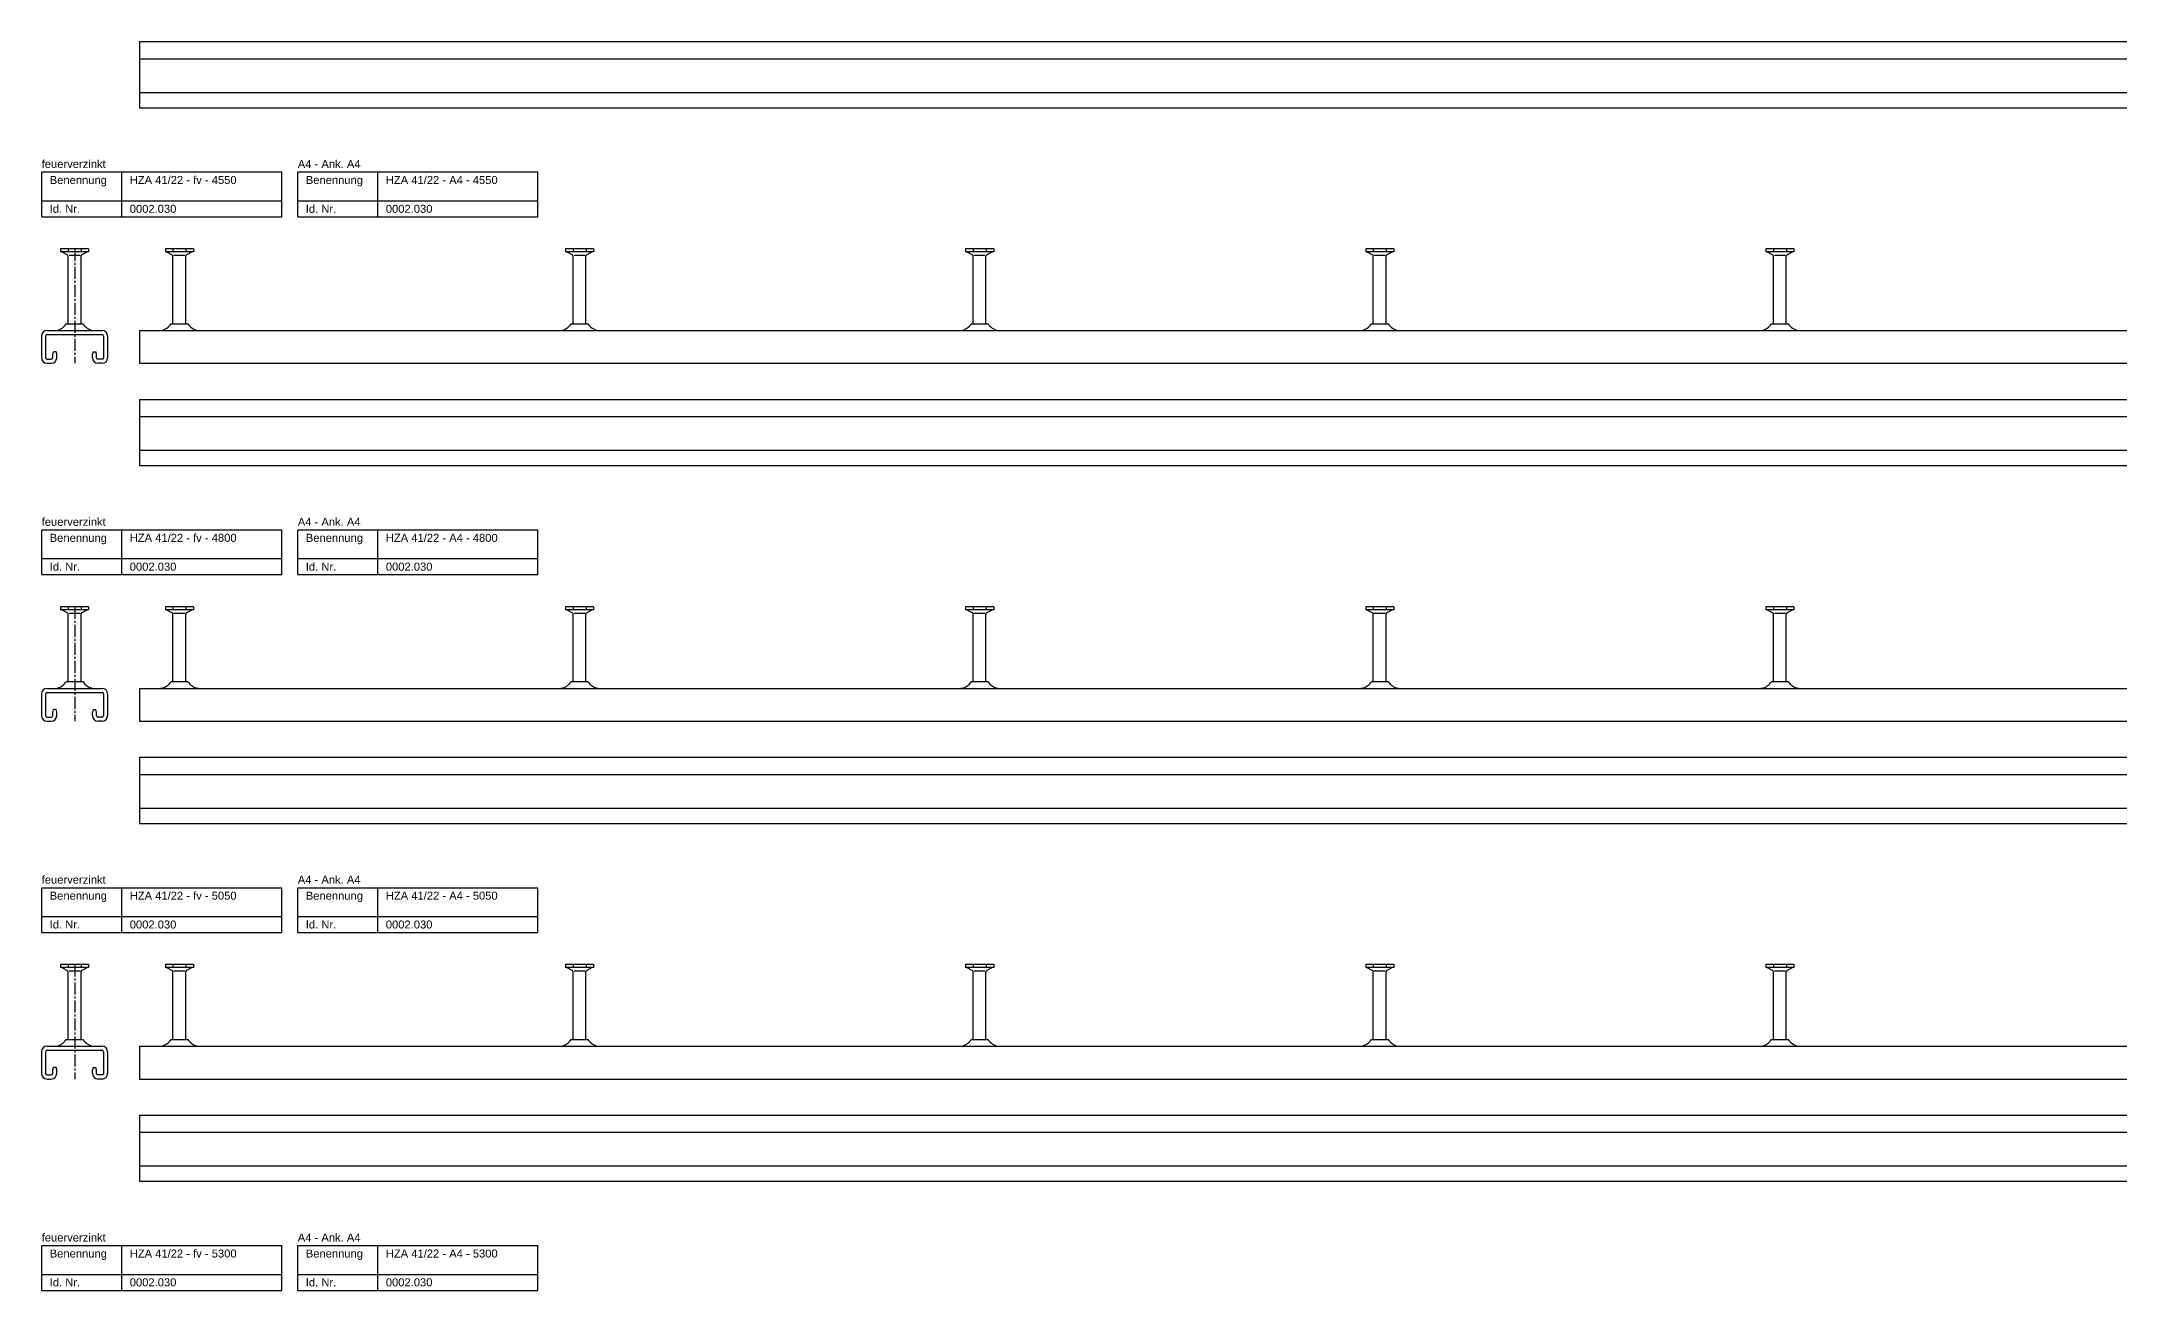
# Model space of a CAD drawing. Header units: millimetres. Extents: x -218 to 5913, y -3930 to 2743.
# Drawn here: x -218 to 1080, y -3104 to -2324 of the extents above; entities that cross this region are included whole.
import ezdxf

# ---------------------------------------------------------------- set-up
doc = ezdxf.new("R2010")
doc.units = ezdxf.units.MM
doc.header["$LTSCALE"] = 10
doc.linetypes.add('MITTE2', pattern=[1.125, 0.75, -0.125, 0.125, -0.125])
doc.layers.add('HALFEN', color=2, linetype='CONTINUOUS')
doc.styles.add('ARIAL50', font='ARIAL.TTF', dxfattribs={"height": 5})

msp = doc.modelspace()

# ---------------------------------------------------------------- linework, layer by layer
at = {"layer": 'HALFEN'}
for p, q in [((-156.8, -2323.7), (4143.2, -2323.7)), ((-156.8, -2323.7), (-156.8, -2365.1)), ((-156.8, -2334.5), (4143.2, -2334.5)), ((-156.8, -2355.5), (4143.2, -2355.5)), ((-156.8, -2365.1), (4143.2, -2365.1)), ((-217.8, -2405.2), (-67.8, -2405.2)), ((-217.8, -2433.2), (-217.8, -2405.2)), ((-167.8, -2433.2), (-167.8, -2405.2)), ((-67.8, -2433.2), (-67.8, -2405.2)), ((-57.8, -2405.2), (92.2, -2405.2)), ((-57.8, -2433.2), (-57.8, -2405.2)), ((-7.8, -2433.2), (-7.8, -2405.2)), ((92.2, -2433.2), (92.2, -2405.2)), ((-217.8, -2423.2), (-67.8, -2423.2)), ((-57.8, -2423.2), (92.2, -2423.2)), ((-217.8, -2433.2), (-67.8, -2433.2)), ((-57.8, -2433.2), (92.2, -2433.2)), ((-188.5, -2453.2), (-206, -2453.2)), ((-206, -2453.2), (-206, -2455.1)), ((-201.3, -2453.5), (-201.3, -2454.9)), ((-193.2, -2453.5), (-193.2, -2454.9)), ((-188.5, -2453.2), (-188.5, -2455.1)), ((-123, -2453.2), (-140.5, -2453.2)), ((-140.5, -2453.2), (-140.5, -2455.1)), ((-135.8, -2453.5), (-135.8, -2454.9)), ((-127.7, -2453.5), (-127.7, -2454.9)), ((-123, -2453.2), (-123, -2455.1)), ((127, -2453.2), (109.5, -2453.2)), ((109.5, -2453.2), (109.5, -2455.1)), ((114.2, -2453.5), (114.2, -2454.9)), ((122.3, -2453.5), (122.3, -2454.9)), ((127, -2453.2), (127, -2455.1)), ((377, -2453.2), (359.5, -2453.2)), ((359.5, -2453.2), (359.5, -2455.1)), ((364.2, -2453.5), (364.2, -2454.9)), ((372.3, -2453.5), (372.3, -2454.9)), ((377, -2453.2), (377, -2455.1)), ((627, -2453.2), (609.5, -2453.2)), ((609.5, -2453.2), (609.5, -2455.1)), ((614.2, -2453.5), (614.2, -2454.9)), ((622.3, -2453.5), (622.3, -2454.9)), ((627, -2453.2), (627, -2455.1)), ((859.5, -2453.2), (859.5, -2455.1)), ((877, -2453.2), (859.5, -2453.2)), ((864.2, -2453.5), (864.2, -2454.9)), ((872.3, -2453.5), (872.3, -2454.9)), ((877, -2453.2), (877, -2455.1)), ((-188.5, -2455.1), (-206, -2455.1)), ((-205.2, -2455.1), (-201.7, -2457)), ((-201.3, -2500), (-201.3, -2457.7)), ((-200.7, -2457.2), (-193.8, -2457.2)), ((-193.2, -2500), (-193.2, -2457.7)), ((-189.2, -2455.1), (-192.8, -2457)), ((-123, -2455.1), (-140.5, -2455.1)), ((-139.8, -2455.1), (-136.2, -2457)), ((-135.8, -2500), (-135.8, -2457.7)), ((-135.2, -2457.2), (-128.3, -2457.2)), ((-127.8, -2500), (-127.8, -2457.7)), ((-123.8, -2455.1), (-127.3, -2457)), ((127, -2455.1), (109.5, -2455.1)), ((110.2, -2455.1), (113.8, -2457)), ((114.2, -2500), (114.2, -2457.7)), ((114.8, -2457.2), (121.7, -2457.2)), ((122.2, -2500), (122.2, -2457.7)), ((126.2, -2455.1), (122.7, -2457)), ((377, -2455.1), (359.5, -2455.1)), ((360.2, -2455.1), (363.8, -2457)), ((364.2, -2500), (364.2, -2457.7)), ((364.8, -2457.2), (371.7, -2457.2)), ((372.2, -2500), (372.2, -2457.7)), ((376.2, -2455.1), (372.7, -2457)), ((627, -2455.1), (609.5, -2455.1)), ((610.2, -2455.1), (613.8, -2457)), ((614.2, -2500), (614.2, -2457.7)), ((614.8, -2457.2), (621.7, -2457.2)), ((622.2, -2500), (622.2, -2457.7)), ((626.2, -2455.1), (622.7, -2457)), ((877, -2455.1), (859.5, -2455.1)), ((860.2, -2455.1), (863.8, -2457)), ((864.2, -2500), (864.2, -2457.7)), ((864.8, -2457.2), (871.7, -2457.2)), ((872.2, -2500), (872.2, -2457.7)), ((876.3, -2455.1), (872.7, -2457)), ((-214.4, -2504.2), (-180.1, -2504.2)), ((-202.5, -2500), (-192, -2500)), ((-156.8, -2504.2), (4393.2, -2504.2)), ((-156.8, -2504.2), (-156.8, -2524.7)), ((-137, -2500), (-126.5, -2500)), ((113, -2500), (123.5, -2500)), ((363, -2500), (373.5, -2500)), ((613, -2500), (623.5, -2500)), ((863, -2500), (873.5, -2500)), ((-217.9, -2507.7), (-217.9, -2521.2)), ((-215.4, -2507.7), (-215.4, -2521.2)), ((-214.4, -2506.7), (-180.1, -2506.7)), ((-210.9, -2519), (-210.5, -2517.5)), ((-208.8, -2517.5), (-210.5, -2517.5)), ((-208.4, -2519), (-208.8, -2517.5)), ((-185.7, -2517.5), (-186.1, -2519)), ((-185.7, -2517.5), (-184, -2517.5)), ((-183.6, -2519), (-184, -2517.5)), ((-179.1, -2507.7), (-179.1, -2521.2)), ((-176.6, -2507.7), (-176.6, -2521.2)), ((-214.4, -2522.2), (-211.9, -2522.2)), ((-214.4, -2524.7), (-211.9, -2524.7)), ((-210.9, -2521.2), (-210.9, -2519)), ((-208.4, -2521.2), (-208.4, -2519)), ((-186.1, -2521.2), (-186.1, -2519)), ((-183.6, -2521.2), (-183.6, -2519)), ((-180.1, -2522.2), (-182.6, -2522.2)), ((-180.1, -2524.7), (-182.6, -2524.7)), ((-156.8, -2524.7), (4393.2, -2524.7)), ((-156.8, -2547.2), (4393.2, -2547.2)), ((-156.8, -2547.2), (-156.8, -2588.6)), ((-156.8, -2558), (4393.2, -2558)), ((-156.8, -2579), (4393.2, -2579)), ((-156.8, -2588.6), (4393.2, -2588.6)), ((-217.8, -2628.7), (-67.8, -2628.7)), ((-217.8, -2656.7), (-217.8, -2628.7)), ((-167.8, -2656.7), (-167.8, -2628.7)), ((-67.8, -2656.7), (-67.8, -2628.7)), ((-57.8, -2628.7), (92.2, -2628.7)), ((-57.8, -2656.7), (-57.8, -2628.7)), ((-7.8, -2656.7), (-7.8, -2628.7)), ((92.2, -2656.7), (92.2, -2628.7)), ((-217.8, -2646.7), (-67.8, -2646.7)), ((-57.8, -2646.7), (92.2, -2646.7)), ((-217.8, -2656.7), (-67.8, -2656.7)), ((-57.8, -2656.7), (92.2, -2656.7)), ((-188.5, -2676.7), (-206, -2676.7)), ((-206, -2676.7), (-206, -2678.6)), ((-188.5, -2678.6), (-206, -2678.6)), ((-205.2, -2678.6), (-201.7, -2680.5)), ((-201.3, -2677), (-201.3, -2678.4)), ((-201.3, -2723.5), (-201.3, -2681.2)), ((-200.7, -2680.7), (-193.8, -2680.7)), ((-193.2, -2677), (-193.2, -2678.4)), ((-193.2, -2723.5), (-193.2, -2681.2)), ((-189.2, -2678.6), (-192.8, -2680.5)), ((-188.5, -2676.7), (-188.5, -2678.6)), ((-123, -2676.7), (-140.5, -2676.7)), ((-140.5, -2676.7), (-140.5, -2678.6)), ((-123, -2678.6), (-140.5, -2678.6)), ((-139.8, -2678.6), (-136.2, -2680.5)), ((-135.8, -2677), (-135.8, -2678.4)), ((-135.8, -2723.5), (-135.8, -2681.2)), ((-135.2, -2680.7), (-128.3, -2680.7)), ((-127.8, -2723.5), (-127.8, -2681.2)), ((-127.7, -2677), (-127.7, -2678.4)), ((-123.8, -2678.6), (-127.3, -2680.5)), ((-123, -2676.7), (-123, -2678.6)), ((127, -2676.7), (109.5, -2676.7)), ((109.5, -2676.7), (109.5, -2678.6)), ((127, -2678.6), (109.5, -2678.6)), ((110.2, -2678.6), (113.8, -2680.5)), ((114.2, -2677), (114.2, -2678.4)), ((114.2, -2723.5), (114.2, -2681.2)), ((114.8, -2680.7), (121.7, -2680.7)), ((122.2, -2723.5), (122.2, -2681.2)), ((122.3, -2677), (122.3, -2678.4)), ((126.2, -2678.6), (122.7, -2680.5)), ((127, -2676.7), (127, -2678.6)), ((377, -2676.7), (359.5, -2676.7)), ((359.5, -2676.7), (359.5, -2678.6)), ((377, -2678.6), (359.5, -2678.6)), ((360.2, -2678.6), (363.8, -2680.5)), ((364.2, -2677), (364.2, -2678.4)), ((364.2, -2723.5), (364.2, -2681.2)), ((364.8, -2680.7), (371.7, -2680.7)), ((372.2, -2723.5), (372.2, -2681.2)), ((372.3, -2677), (372.3, -2678.4)), ((376.2, -2678.6), (372.7, -2680.5)), ((377, -2676.7), (377, -2678.6)), ((627, -2676.7), (609.5, -2676.7)), ((609.5, -2676.7), (609.5, -2678.6)), ((627, -2678.6), (609.5, -2678.6)), ((610.2, -2678.6), (613.8, -2680.5)), ((614.2, -2677), (614.2, -2678.4)), ((614.2, -2723.5), (614.2, -2681.2)), ((614.8, -2680.7), (621.7, -2680.7)), ((622.2, -2723.5), (622.2, -2681.2)), ((622.3, -2677), (622.3, -2678.4)), ((626.2, -2678.6), (622.7, -2680.5)), ((627, -2676.7), (627, -2678.6)), ((859.5, -2676.7), (859.5, -2678.6)), ((877, -2676.7), (859.5, -2676.7)), ((877, -2678.6), (859.5, -2678.6)), ((860.2, -2678.6), (863.8, -2680.5)), ((864.2, -2677), (864.2, -2678.4)), ((864.2, -2723.5), (864.2, -2681.2)), ((864.8, -2680.7), (871.7, -2680.7)), ((872.2, -2723.5), (872.2, -2681.2)), ((872.3, -2677), (872.3, -2678.4)), ((876.3, -2678.6), (872.7, -2680.5)), ((877, -2676.7), (877, -2678.6)), ((-202.5, -2723.5), (-192, -2723.5)), ((-137, -2723.5), (-126.5, -2723.5)), ((113, -2723.5), (123.5, -2723.5)), ((363, -2723.5), (373.5, -2723.5)), ((613, -2723.5), (623.5, -2723.5)), ((863, -2723.5), (873.5, -2723.5)), ((-217.9, -2731.2), (-217.9, -2744.7)), ((-215.4, -2731.2), (-215.4, -2744.7)), ((-214.4, -2727.7), (-180.1, -2727.7)), ((-214.4, -2730.2), (-180.1, -2730.2)), ((-179.1, -2731.2), (-179.1, -2744.7)), ((-176.6, -2731.2), (-176.6, -2744.7)), ((-156.8, -2727.7), (4643.2, -2727.7)), ((-156.8, -2727.7), (-156.8, -2748.2)), ((-214.4, -2745.7), (-211.9, -2745.7)), ((-214.4, -2748.2), (-211.9, -2748.2)), ((-210.9, -2742.5), (-210.5, -2741)), ((-210.9, -2744.7), (-210.9, -2742.5)), ((-208.8, -2741), (-210.5, -2741)), ((-208.4, -2742.5), (-208.8, -2741)), ((-208.4, -2744.7), (-208.4, -2742.5)), ((-185.7, -2741), (-186.1, -2742.5)), ((-186.1, -2744.7), (-186.1, -2742.5)), ((-185.7, -2741), (-184, -2741)), ((-183.6, -2742.5), (-184, -2741)), ((-183.6, -2744.7), (-183.6, -2742.5)), ((-180.1, -2745.7), (-182.6, -2745.7)), ((-180.1, -2748.2), (-182.6, -2748.2)), ((-156.8, -2748.2), (4643.2, -2748.2)), ((-156.8, -2770.7), (4643.2, -2770.7)), ((-156.8, -2770.7), (-156.8, -2812.1)), ((-156.8, -2781.5), (4643.2, -2781.5)), ((-156.8, -2802.5), (4643.2, -2802.5)), ((-156.8, -2812.1), (4643.2, -2812.1)), ((-217.8, -2852.2), (-67.8, -2852.2)), ((-217.8, -2880.2), (-217.8, -2852.2)), ((-167.8, -2880.2), (-167.8, -2852.2)), ((-67.8, -2880.2), (-67.8, -2852.2)), ((-57.8, -2852.2), (92.2, -2852.2)), ((-57.8, -2880.2), (-57.8, -2852.2)), ((-7.8, -2880.2), (-7.8, -2852.2)), ((92.2, -2880.2), (92.2, -2852.2)), ((-217.8, -2870.2), (-67.8, -2870.2)), ((-217.8, -2880.2), (-67.8, -2880.2)), ((-57.8, -2870.2), (92.2, -2870.2)), ((-57.8, -2880.2), (92.2, -2880.2)), ((-188.5, -2900.2), (-206, -2900.2)), ((-206, -2900.2), (-206, -2902.1)), ((-188.5, -2902.1), (-206, -2902.1)), ((-205.2, -2902.1), (-201.7, -2904)), ((-201.3, -2900.5), (-201.3, -2901.9)), ((-201.3, -2947), (-201.3, -2904.7)), ((-200.7, -2904.2), (-193.8, -2904.2)), ((-193.2, -2900.5), (-193.2, -2901.9)), ((-193.2, -2947), (-193.2, -2904.7)), ((-189.2, -2902.1), (-192.8, -2904)), ((-188.5, -2900.2), (-188.5, -2902.1)), ((-123, -2900.2), (-140.5, -2900.2)), ((-140.5, -2900.2), (-140.5, -2902.1)), ((-123, -2902.1), (-140.5, -2902.1)), ((-139.8, -2902.1), (-136.2, -2904)), ((-135.8, -2900.5), (-135.8, -2901.9)), ((-135.8, -2947), (-135.8, -2904.7)), ((-135.2, -2904.2), (-128.3, -2904.2)), ((-127.8, -2947), (-127.8, -2904.7)), ((-127.7, -2900.5), (-127.7, -2901.9)), ((-123.8, -2902.1), (-127.3, -2904)), ((-123, -2900.2), (-123, -2902.1)), ((127, -2900.2), (109.5, -2900.2)), ((109.5, -2900.2), (109.5, -2902.1)), ((127, -2902.1), (109.5, -2902.1)), ((110.2, -2902.1), (113.8, -2904)), ((114.2, -2900.5), (114.2, -2901.9)), ((114.2, -2947), (114.2, -2904.7)), ((114.8, -2904.2), (121.7, -2904.2)), ((122.2, -2947), (122.2, -2904.7)), ((122.3, -2900.5), (122.3, -2901.9)), ((126.2, -2902.1), (122.7, -2904)), ((127, -2900.2), (127, -2902.1)), ((377, -2900.2), (359.5, -2900.2)), ((359.5, -2900.2), (359.5, -2902.1)), ((377, -2902.1), (359.5, -2902.1)), ((360.2, -2902.1), (363.8, -2904)), ((364.2, -2900.5), (364.2, -2901.9)), ((364.2, -2947), (364.2, -2904.7)), ((364.8, -2904.2), (371.7, -2904.2)), ((372.2, -2947), (372.2, -2904.7)), ((372.3, -2900.5), (372.3, -2901.9)), ((376.2, -2902.1), (372.7, -2904)), ((377, -2900.2), (377, -2902.1)), ((627, -2900.2), (609.5, -2900.2)), ((609.5, -2900.2), (609.5, -2902.1)), ((627, -2902.1), (609.5, -2902.1)), ((610.2, -2902.1), (613.8, -2904)), ((614.2, -2900.5), (614.2, -2901.9)), ((614.2, -2947), (614.2, -2904.7)), ((614.8, -2904.2), (621.7, -2904.2)), ((622.2, -2947), (622.2, -2904.7)), ((622.3, -2900.5), (622.3, -2901.9)), ((626.2, -2902.1), (622.7, -2904)), ((627, -2900.2), (627, -2902.1)), ((859.5, -2900.2), (859.5, -2902.1)), ((877, -2900.2), (859.5, -2900.2)), ((877, -2902.1), (859.5, -2902.1)), ((860.2, -2902.1), (863.8, -2904)), ((864.2, -2900.5), (864.2, -2901.9)), ((864.2, -2947), (864.2, -2904.7)), ((864.8, -2904.2), (871.7, -2904.2)), ((872.2, -2947), (872.2, -2904.7)), ((872.3, -2900.5), (872.3, -2901.9)), ((876.3, -2902.1), (872.7, -2904)), ((877, -2900.2), (877, -2902.1)), ((-202.5, -2947), (-192, -2947)), ((-137, -2947), (-126.5, -2947)), ((113, -2947), (123.5, -2947)), ((363, -2947), (373.5, -2947)), ((613, -2947), (623.5, -2947)), ((863, -2947), (873.5, -2947)), ((-217.9, -2954.7), (-217.9, -2968.2)), ((-215.4, -2954.7), (-215.4, -2968.2)), ((-214.4, -2951.2), (-180.1, -2951.2)), ((-214.4, -2953.7), (-180.1, -2953.7)), ((-179.1, -2954.7), (-179.1, -2968.2)), ((-176.6, -2954.7), (-176.6, -2968.2)), ((-156.8, -2951.2), (4893.2, -2951.2)), ((-156.8, -2951.2), (-156.8, -2971.7)), ((-214.4, -2969.2), (-211.9, -2969.2)), ((-214.4, -2971.7), (-211.9, -2971.7)), ((-210.9, -2966), (-210.5, -2964.5)), ((-210.9, -2968.2), (-210.9, -2966)), ((-208.8, -2964.5), (-210.5, -2964.5)), ((-208.4, -2966), (-208.8, -2964.5)), ((-208.4, -2968.2), (-208.4, -2966)), ((-185.7, -2964.5), (-186.1, -2966)), ((-186.1, -2968.2), (-186.1, -2966)), ((-185.7, -2964.5), (-184, -2964.5)), ((-183.6, -2966), (-184, -2964.5)), ((-183.6, -2968.2), (-183.6, -2966)), ((-180.1, -2969.2), (-182.6, -2969.2)), ((-180.1, -2971.7), (-182.6, -2971.7)), ((-156.8, -2971.7), (4893.2, -2971.7)), ((-156.8, -2994.2), (4893.2, -2994.2)), ((-156.8, -2994.2), (-156.8, -3035.6)), ((-156.8, -3005), (4893.2, -3005)), ((-156.8, -3026), (4893.2, -3026)), ((-156.8, -3035.6), (4893.2, -3035.6)), ((-217.8, -3075.7), (-67.8, -3075.7)), ((-217.8, -3103.7), (-217.8, -3075.7)), ((-167.8, -3103.7), (-167.8, -3075.7)), ((-67.8, -3103.7), (-67.8, -3075.7)), ((-57.8, -3075.7), (92.2, -3075.7)), ((-57.8, -3103.7), (-57.8, -3075.7)), ((-7.8, -3103.7), (-7.8, -3075.7)), ((92.2, -3103.7), (92.2, -3075.7)), ((-217.8, -3093.7), (-67.8, -3093.7)), ((-57.8, -3093.7), (92.2, -3093.7)), ((-217.8, -3103.7), (-67.8, -3103.7)), ((-57.8, -3103.7), (92.2, -3103.7))]:
    msp.add_line(p, q, dxfattribs=at)
at = {"layer": 'HALFEN', "color": 1, "linetype": 'MITTE2'}
for p, q in [((-197.2, -2453.2), (-197.2, -2524.7)), ((-197.2, -2676.7), (-197.2, -2748.2)), ((-197.2, -2900.2), (-197.2, -2971.7))]:
    msp.add_line(p, q, dxfattribs=at)
at = {"layer": 'HALFEN'}
for centre, radius, start, end in [((-202.1, -2457.7), 0.8, 0, 62.3005), ((-192.4, -2457.7), 0.8, 117.6995, 180), ((-136.6, -2457.7), 0.8, 0, 62.3005), ((-127, -2457.7), 0.8, 117.6995, 180), ((113.4, -2457.7), 0.8, 0, 62.3005), ((123, -2457.7), 0.8, 117.6995, 180), ((363.4, -2457.7), 0.8, 0, 62.3005), ((373.1, -2457.7), 0.8, 117.6995, 180), ((613.5, -2457.7), 0.8, 0, 62.3005), ((623, -2457.7), 0.8, 117.6995, 180), ((863.4, -2457.7), 0.8, 0, 62.3005), ((873.1, -2457.7), 0.8, 117.6995, 180), ((-214.4, -2507.7), 3.5, 90, 180), ((-210.8, -2494.5), 10, 283.1804, 326.0185), ((-183.7, -2494.5), 10, 213.9815, 256.8196), ((-180.1, -2507.7), 3.5, 0, 90), ((-143.5, -2502.2), 2, 270, 283.1804), ((-145.3, -2494.5), 10, 283.1804, 326.0185), ((-118.2, -2494.5), 10, 213.9815, 256.8196), ((-120, -2502.2), 2, 256.8196, 270), ((106.5, -2502.2), 2, 270, 283.1804), ((104.7, -2494.5), 10, 283.1804, 326.0185), ((131.8, -2494.5), 10, 213.9815, 256.8196), ((130, -2502.2), 2, 256.8196, 270), ((356.5, -2502.2), 2, 270, 283.1804), ((354.7, -2494.5), 10, 283.1804, 326.0185), ((381.8, -2494.5), 10, 213.9815, 256.8196), ((380, -2502.2), 2, 256.8196, 270), ((606.5, -2502.2), 2, 270, 283.1804), ((604.7, -2494.5), 10, 283.1804, 326.0185), ((631.8, -2494.5), 10, 213.9815, 256.8196), ((630, -2502.2), 2, 256.8196, 270), ((856.5, -2502.2), 2, 270, 283.1804), ((854.7, -2494.5), 10, 283.1804, 326.0185), ((881.8, -2494.5), 10, 213.9815, 256.8196), ((880, -2502.2), 2, 256.8196, 270), ((-214.4, -2507.7), 1, 90, 180), ((-180.1, -2507.7), 1, 0, 90), ((-214.4, -2521.2), 3.5, 180, 270), ((-214.4, -2521.2), 1, 180, 270), ((-211.9, -2521.2), 1, 270, 0), ((-211.9, -2521.2), 3.5, 270, 0), ((-182.6, -2521.2), 3.5, 180, 270), ((-182.6, -2521.2), 1, 180, 270), ((-180.1, -2521.2), 1, 270, 0), ((-180.1, -2521.2), 3.5, 270, 0), ((-202.1, -2681.2), 0.8, 0, 62.3005), ((-192.4, -2681.2), 0.8, 117.6995, 180), ((-136.6, -2681.2), 0.8, 0, 62.3005), ((-127, -2681.2), 0.8, 117.6995, 180), ((113.4, -2681.2), 0.8, 0, 62.3005), ((123, -2681.2), 0.8, 117.6995, 180), ((363.4, -2681.2), 0.8, 0, 62.3005), ((373.1, -2681.2), 0.8, 117.6995, 180), ((613.5, -2681.2), 0.8, 0, 62.3005), ((623, -2681.2), 0.8, 117.6995, 180), ((863.4, -2681.2), 0.8, 0, 62.3005), ((873.1, -2681.2), 0.8, 117.6995, 180), ((-210.8, -2718), 10, 283.1804, 326.0185), ((-183.7, -2718), 10, 213.9815, 256.8196), ((-145.3, -2718), 10, 283.1804, 326.0185), ((-118.2, -2718), 10, 213.9815, 256.8196), ((104.7, -2718), 10, 283.1804, 326.0185), ((131.8, -2718), 10, 213.9815, 256.8196), ((354.7, -2718), 10, 283.1804, 326.0185), ((381.8, -2718), 10, 213.9815, 256.8196), ((604.7, -2718), 10, 283.1804, 326.0185), ((631.8, -2718), 10, 213.9815, 256.8196), ((854.7, -2718), 10, 283.1804, 326.0185), ((881.8, -2718), 10, 213.9815, 256.8196), ((-214.4, -2731.2), 3.5, 90, 180), ((-214.4, -2731.2), 1, 90, 180), ((-180.1, -2731.2), 3.5, 0, 90), ((-180.1, -2731.2), 1, 0, 90), ((-143.5, -2725.7), 2, 270, 283.1804), ((-120, -2725.7), 2, 256.8196, 270), ((106.5, -2725.7), 2, 270, 283.1804), ((130, -2725.7), 2, 256.8196, 270), ((356.5, -2725.7), 2, 270, 283.1804), ((380, -2725.7), 2, 256.8196, 270), ((606.5, -2725.7), 2, 270, 283.1804), ((630, -2725.7), 2, 256.8196, 270), ((856.5, -2725.7), 2, 270, 283.1804), ((880, -2725.7), 2, 256.8196, 270), ((-214.4, -2744.7), 3.5, 180, 270), ((-214.4, -2744.7), 1, 180, 270), ((-211.9, -2744.7), 1, 270, 0), ((-211.9, -2744.7), 3.5, 270, 0), ((-182.6, -2744.7), 3.5, 180, 270), ((-182.6, -2744.7), 1, 180, 270), ((-180.1, -2744.7), 1, 270, 0), ((-180.1, -2744.7), 3.5, 270, 0), ((-202.1, -2904.7), 0.8, 0, 62.3005), ((-192.4, -2904.7), 0.8, 117.6995, 180), ((-136.6, -2904.7), 0.8, 0, 62.3005), ((-127, -2904.7), 0.8, 117.6995, 180), ((113.4, -2904.7), 0.8, 0, 62.3005), ((123, -2904.7), 0.8, 117.6995, 180), ((363.4, -2904.7), 0.8, 0, 62.3005), ((373.1, -2904.7), 0.8, 117.6995, 180), ((613.5, -2904.7), 0.8, 0, 62.3005), ((623, -2904.7), 0.8, 117.6995, 180), ((863.4, -2904.7), 0.8, 0, 62.3005), ((873.1, -2904.7), 0.8, 117.6995, 180), ((-210.8, -2941.5), 10, 283.1804, 326.0185), ((-183.7, -2941.5), 10, 213.9815, 256.8196), ((-145.3, -2941.5), 10, 283.1804, 326.0185), ((-118.2, -2941.5), 10, 213.9815, 256.8196), ((104.7, -2941.5), 10, 283.1804, 326.0185), ((131.8, -2941.5), 10, 213.9815, 256.8196), ((354.7, -2941.5), 10, 283.1804, 326.0185), ((381.8, -2941.5), 10, 213.9815, 256.8196), ((604.7, -2941.5), 10, 283.1804, 326.0185), ((631.8, -2941.5), 10, 213.9815, 256.8196), ((854.7, -2941.5), 10, 283.1804, 326.0185), ((881.8, -2941.5), 10, 213.9815, 256.8196), ((-214.4, -2954.7), 3.5, 90, 180), ((-214.4, -2954.7), 1, 90, 180), ((-180.1, -2954.7), 3.5, 0, 90), ((-180.1, -2954.7), 1, 0, 90), ((-143.5, -2949.2), 2, 270, 283.1804), ((-120, -2949.2), 2, 256.8196, 270), ((106.5, -2949.2), 2, 270, 283.1804), ((130, -2949.2), 2, 256.8196, 270), ((356.5, -2949.2), 2, 270, 283.1804), ((380, -2949.2), 2, 256.8196, 270), ((606.5, -2949.2), 2, 270, 283.1804), ((630, -2949.2), 2, 256.8196, 270), ((856.5, -2949.2), 2, 270, 283.1804), ((880, -2949.2), 2, 256.8196, 270), ((-214.4, -2968.2), 3.5, 180, 270), ((-214.4, -2968.2), 1, 180, 270), ((-211.9, -2968.2), 1, 270, 0), ((-211.9, -2968.2), 3.5, 270, 0), ((-182.6, -2968.2), 3.5, 180, 270), ((-182.6, -2968.2), 1, 180, 270), ((-180.1, -2968.2), 1, 270, 0), ((-180.1, -2968.2), 3.5, 270, 0)]:
    msp.add_arc(centre, radius, start, end, dxfattribs=at)

# ---------------------------------------------------------------- texts
at = {"layer": 'HALFEN', "style": 'ARIAL50'}
for s, p in [('feuerverzinkt', (-217.8, -2402.7)), ('A4 - Ank. A4', (-57.8, -2402.7)), ('Benennung', (-212.8, -2412.7)), ('HZA 41/22 - fv - 4550', (-162.8, -2412.7)), ('Benennung', (-52.8, -2412.7)), ('HZA 41/22 - A4 - 4550', (-2.8, -2412.7)), ('Id. Nr.', (-212.8, -2430.7)), ('0002.030', (-162.8, -2430.7)), ('Id. Nr.', (-52.8, -2430.7)), ('0002.030', (-2.8, -2430.7)), ('feuerverzinkt', (-217.8, -2626.2)), ('A4 - Ank. A4', (-57.8, -2626.2)), ('Benennung', (-212.8, -2636.2)), ('HZA 41/22 - fv - 4800', (-162.8, -2636.2)), ('Benennung', (-52.8, -2636.2)), ('HZA 41/22 - A4 - 4800', (-2.8, -2636.2)), ('Id. Nr.', (-212.8, -2654.2)), ('0002.030', (-162.8, -2654.2)), ('Id. Nr.', (-52.8, -2654.2)), ('0002.030', (-2.8, -2654.2)), ('feuerverzinkt', (-217.8, -2849.7)), ('Benennung', (-212.8, -2859.7)), ('HZA 41/22 - fv - 5050', (-162.8, -2859.7)), ('A4 - Ank. A4', (-57.8, -2849.7)), ('Benennung', (-52.8, -2859.7)), ('HZA 41/22 - A4 - 5050', (-2.8, -2859.7)), ('Id. Nr.', (-212.8, -2877.7)), ('0002.030', (-162.8, -2877.7)), ('Id. Nr.', (-52.8, -2877.7)), ('0002.030', (-2.8, -2877.7)), ('feuerverzinkt', (-217.8, -3073.2)), ('A4 - Ank. A4', (-57.8, -3073.2)), ('Benennung', (-212.8, -3083.2)), ('HZA 41/22 - fv - 5300', (-162.8, -3083.2)), ('Benennung', (-52.8, -3083.2)), ('HZA 41/22 - A4 - 5300', (-2.8, -3083.2)), ('Id. Nr.', (-212.8, -3101.2)), ('0002.030', (-162.8, -3101.2)), ('Id. Nr.', (-52.8, -3101.2)), ('0002.030', (-2.8, -3101.2))]:
    msp.add_text(s, height=5, dxfattribs=at).set_placement(p)

doc.saveas('drawing.dxf')
